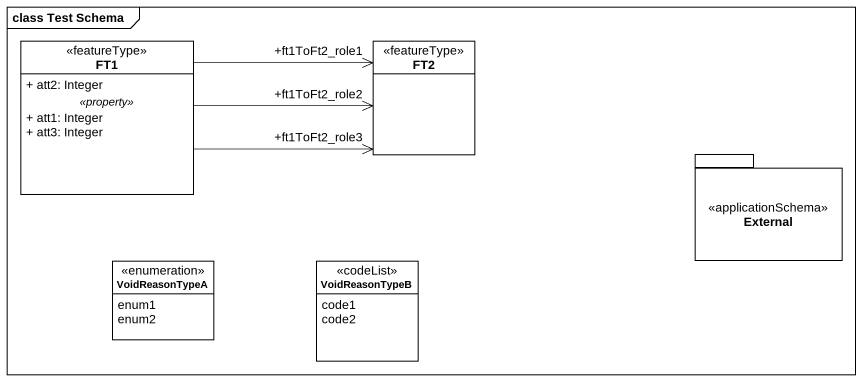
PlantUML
@startuml
mainframe class Test Schema
hide circle
hide empty members
skinparam classAttributeIconSize 0
class FT1 <<featureType>> {
  + att2: Integer
  .. <<property>> ..
  + att1: Integer
  + att3: Integer
}
class FT2 <<featureType>>
package External <<applicationSchema>> {
}
enum VoidReasonTypeA {
  enum1
  enum2
}
class VoidReasonTypeB <<codeList>> {
  code1
  code2
}
FT1 -right-> "+ft1ToFt2_role1" FT2
FT1 -right-> "+ft1ToFt2_role2" FT2
FT1 -right-> "+ft1ToFt2_role3" FT2
@enduml
